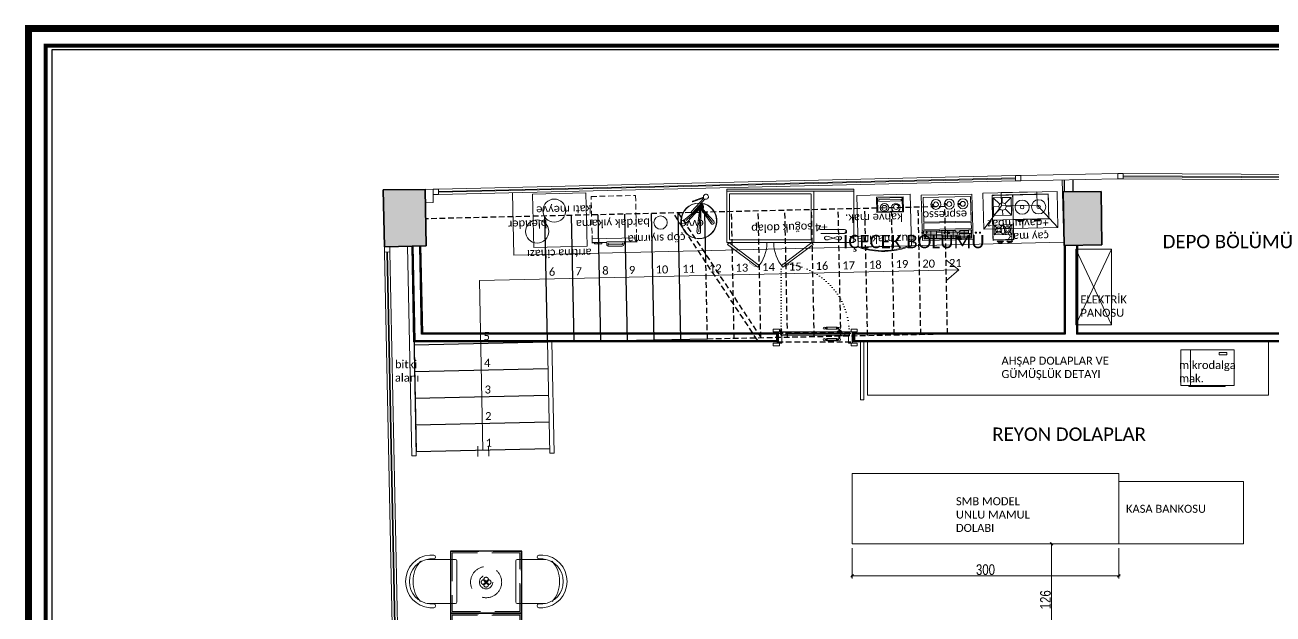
# Model space of a CAD drawing. Header units: millimetres. Extents: x 3 to 1182, y 1 to 836.
# Drawn here: x 3 to 705, y 504 to 836 of the extents above; entities that cross this region are included whole.
import ezdxf

# ---------------------------------------------------------------- set-up
doc = ezdxf.new("R2010")
doc.units = ezdxf.units.MM
for name, pattern in [('ACAD_ISO07W100', [3, 0, -3]), ('DASHED', [0.75, 0.5, -0.25]), ('DOT', [6.35, 0, -6.35]), ('HIDDEN', [9.525, 6.35, -3.175])]:
    doc.linetypes.add(name, pattern=pattern)
for name, color, linetype, lineweight in [('alcıpan', 14, 'Continuous', 25), ('antet', 7, 'Continuous', 20), ('BSM-FİTİL', 1, 'Continuous', 0), ('cam', 146, 'Continuous', 20), ('demir seperatör', 114, 'Continuous', 20), ('duvar', 3, 'Continuous', 30), ('ICOL', 50, 'Continuous', 15), ('ince', 58, 'Continuous', 18), ('kapı', 25, 'Continuous', 20), ('kolon', 5, 'Continuous', 35), ('kompozit', 16, 'Continuous', 20), ('KP', 156, 'Continuous', 20), ('makina', 156, 'Continuous', 20), ('merdiven', 33, 'Continuous', 25), ('t_tarama', 252, 'Continuous', 13), ('t_tefris', 44, 'Continuous', 25), ('tarama', 252, 'Continuous', 18), ('tefriş', 34, 'Continuous', 20)]:
    doc.layers.add(name, color=color, linetype=linetype, lineweight=lineweight)
for name, color, linetype in [('merdiven kesik', 89, 'HIDDEN'), ('tefris ölcü', 251, 'Continuous'), ('yazı', 11, 'Continuous')]:
    doc.layers.add(name, color=color, linetype=linetype)
doc.styles.add('uban', font='CALIBRI.TTF')
doc.styles.add('uban-2', font='GOTHIC.TTF', dxfattribs={"width": 0.8})
doc.linetypes.add('BATTING', pattern='A,0.0001,-0.1,[134,ltypeshp.shx,S=0.1,R=0,X=-0.1,Y=0],-0.2,[134,ltypeshp.shx,S=0.1,R=180,X=0.1,Y=0],-0.1', length=0.4001)
doc.dimstyles.new('1_50 uban', dxfattribs={"dimtxt": 12, "dimasz": 3, "dimexe": 3, "dimexo": 5, "dimgap": 0.5, "dimtad": 1, "dimdec": 0, "dimzin": 9, "dimtxsty": 'uban-2', "dimblk": 'OBLIQUE', "dimcen": 1.5, "dimdle": 1.25, "dimclrd": 251, "dimclre": 251, "dimclrt": 1, "dimazin": 2, "dimtfac": 1.25, "dimtdec": 0, "dimtix": 1, "dimtmove": 0, "dimatfit": 3, "dimldrblk": 'OBLIQUE', "dimfxl": 5, "dimtolj": 1, "dimtzin": 0, "dimarcsym": 0})

# ---------------------------------------------------------------- blocks, each defined once
blk = doc.blocks.new('*E68')
at = {"layer": 'tarama'}
h = blk.add_hatch(dxfattribs=at)
h.set_pattern_fill('JIS_STN_2.5', color=256, scale=5)
h.set_pattern_definition([(45, (-1657.27, -1545.645), (-8.838835, 8.838835), []), (45, (-1648.445, -1545.645), (-8.838835, 8.838835), [6, -2.5])])
h.paths.add_polyline_path([(807.1, -1.7), (764.6, -2.3), (765.5, -62.3), (808, -61.7)])
h.paths.add_polyline_path([(46.9, 0.6), (0, 0), (1.3, -63.8), (48.2, -62.9)])
h.paths.add_polyline_path([(64.6, -590.5), (24.6, -591.3), (25.7, -647.3), (65.7, -646.5)])
h.paths.add_polyline_path([(801.1, -605.3), (758.1, -605.3), (758.1, -665.3), (801.1, -665.3)])
h.paths.add_polyline_path([(794.1, -1178.3), (754.1, -1178.3), (754.1, -1238.3), (794.1, -1238.3)])
h.paths.add_polyline_path([(77.4, -1176.9), (-1.9, -1178.5), (-0.2, -1265.3), (77.4, -1265.3), (77.4, -1235.3)])
h = blk.add_hatch(color=256, dxfattribs=at)
h.dxf.hatch_style = 1
h.paths.add_polyline_path([(1285.1, -1265.3), (1305.1, -1265.3), (1305.1, 0.9), (1285.1, 0.9)])
at = {"layer": 'alcıpan'}
for p, q in [((765.5, 11.2), (765.5, -2.3)), ((775.5, 11.4), (775.5, -2.2)), ((1261.5, 11.2), (1286.3, 11.2)), ((1261.5, 10), (1285.1, 10)), ((1285.1, 0.9), (1285.1, 10)), ((1286.3, 0.9), (1286.3, 11.2)), ((1115.1, -50.9), (1115.1, -160.9)), ((1115.1, -50.9), (1285.1, -50.9)), ((1116.3, -52.1), (1116.3, -162.1)), ((1116.3, -52.1), (1285.1, -52.1)), ((34.5, -170.9), (32.3, -63.2)), ((35.7, -169.7), (33.5, -63.2)), ((43.1, -162.1), (41.1, -63)), ((44.3, -160.9), (42.3, -63)), ((765.5, -62.3), (765.5, -160.9)), ((766.7, -62.3), (766.7, -162.1)), ((779.3, -62.2), (779.3, -162.1)), ((780.5, -62.2), (780.5, -160.9)), ((1123.9, -64.7), (1123.9, -169.7)), ((1123.9, -64.7), (1285.1, -64.7)), ((1125.1, -65.9), (1125.1, -170.9)), ((1125.1, -65.9), (1285.1, -65.9)), ((442, -162.1), (43.1, -162.1)), ((443.2, -160.9), (44.3, -160.9)), ((442, -160.9), (442, -170.9)), ((443.2, -160.9), (443.2, -170.9)), ((765.5, -160.9), (528.5, -160.9)), ((528.5, -160.9), (528.5, -170.9)), ((529.7, -160.9), (529.7, -170.9)), ((766.7, -162.1), (529.7, -162.1)), ((1010.1, -162.1), (779.3, -162.1)), ((1010.1, -160.9), (780.5, -160.9)), ((1010.1, -160.9), (1010.1, -170.9)), ((1115.1, -160.9), (1095.1, -160.9)), ((1095.1, -160.9), (1095.1, -170.9)), ((1116.3, -162.1), (1095.1, -162.1)), ((443.2, -170.9), (34.5, -170.9)), ((442, -169.7), (35.7, -169.7)), ((1010.1, -170.9), (528.5, -170.9)), ((1010.1, -169.7), (529.7, -169.7)), ((1123.9, -169.7), (1095.1, -169.7)), ((1125.1, -170.9), (1095.1, -170.9)), ((69.4, -574), (17.7, -575)), ((68.3, -575.2), (17.8, -576.2)), ((68.3, -575.2), (70.1, -667.2)), ((69.4, -574), (71.4, -668.3)), ((70.1, -667.2), (19.6, -668.2)), ((71.4, -668.3), (19.7, -669.4)), ((723.6, -1229.3), (754.1, -1229.3)), ((723.6, -1230.5), (754.1, -1230.5)), ((818.1, -1229.3), (794.1, -1229.3)), ((818.1, -1230.5), (794.1, -1230.5))]:
    blk.add_line(p, q, dxfattribs=at)
at = {"layer": 'alcıpan', "color": 253, "linetype": 'HIDDEN'}
for p, q in [((443.2, -160.9), (528.5, -160.9)), ((1010.1, -160.9), (1095.1, -160.9)), ((443.2, -170.9), (528.5, -170.9)), ((1010.1, -170.9), (1095.1, -170.9))]:
    blk.add_line(p, q, dxfattribs=at)
at = {"layer": 'cam'}
for p, q in [((710.9, 16.1), (61.9, 0.9)), ((710.9, 16.1), (716.9, 16.3)), ((711, 10.1), (710.9, 16.1)), ((716.9, 16.3), (717, 10.3)), ((826, 12.4), (826, 18.4)), ((826, 18.4), (832, 18.4)), ((1255.5, 16), (832, 18.4)), ((832, 18.4), (832, 12.4)), ((1255.5, 13.5), (832, 15.9)), ((1255.5, 12.5), (832, 14.9)), ((1255.5, 10), (1255.5, 16)), ((1255.5, 16), (1261.5, 16)), ((1261.5, 16), (1261.5, 10)), ((55.9, 0.7), (61.9, 0.9)), ((56, -5.3), (55.9, 0.7)), ((710.9, 13.6), (61.9, -1.6)), ((711, 12.6), (61.9, -2.6)), ((61.9, 0.9), (62, -5.1)), ((711, 10.1), (62, -5.1)), ((717, 10.3), (711, 10.1)), ((832, 12.4), (826, 12.4)), ((1255.5, 10), (832, 12.4)), ((1261.5, 10), (1255.5, 10)), ((62, -5.1), (56, -5.3)), ((1.3, -63.8), (7.3, -63.7)), ((1.4, -69.8), (1.3, -63.8)), ((7.4, -69.7), (1.4, -69.8)), ((11.6, -569), (1.4, -69.8)), ((14.1, -569), (3.9, -69.8)), ((15.1, -569), (4.9, -69.8)), ((7.3, -63.7), (7.4, -69.7)), ((7.4, -69.7), (17.6, -568.9)), ((11.6, -569), (17.6, -568.9)), ((11.7, -575), (11.6, -569)), ((17.7, -574.9), (11.7, -575)), ((17.6, -568.9), (17.7, -574.9)), ((13.7, -669.5), (19.7, -669.4)), ((13.8, -675.5), (13.7, -669.5)), ((19.7, -669.4), (19.8, -675.4)), ((19.8, -675.4), (13.8, -675.5)), ((13.8, -675.5), (27.9, -1171.9)), ((16.3, -675.5), (30.4, -1171.9)), ((17.3, -675.4), (31.4, -1171.8)), ((33.9, -1171.8), (19.8, -675.4)), ((27.9, -1171.9), (33.9, -1171.8)), ((28.1, -1177.9), (27.9, -1171.9)), ((34.1, -1177.8), (28.1, -1177.9)), ((33.9, -1171.8), (34.1, -1177.8)), ((77.4, -1235.3), (77.4, -1229.3)), ((77.4, -1229.3), (83.4, -1229.3)), ((717.6, -1229.3), (83.4, -1229.3)), ((83.4, -1229.3), (83.4, -1235.3)), ((717.6, -1231.8), (83.4, -1231.8)), ((717.6, -1232.8), (83.4, -1232.8)), ((717.6, -1235.3), (717.6, -1229.3)), ((717.6, -1229.3), (723.6, -1229.3)), ((723.6, -1229.3), (723.6, -1235.3)), ((818.1, -1235.3), (818.1, -1229.3)), ((818.1, -1229.3), (824.1, -1229.3)), ((1242.9, -1229.3), (824.1, -1229.3)), ((824.1, -1229.3), (824.1, -1235.3)), ((922.1, -1231.8), (824.1, -1231.8)), ((922.1, -1232.8), (824.1, -1232.8)), ((922.1, -1235.3), (922.1, -1229.3)), ((922.1, -1229.3), (928.1, -1229.3)), ((928.1, -1229.3), (928.1, -1235.3)), ((1242.9, -1231.8), (928.1, -1231.8)), ((1242.9, -1232.8), (928.1, -1232.8)), ((1242.9, -1235.3), (1242.9, -1229.3)), ((1242.9, -1229.3), (1248.9, -1229.3)), ((1248.9, -1229.3), (1248.9, -1235.3)), ((83.4, -1235.3), (77.4, -1235.3)), ((717.6, -1235.3), (83.4, -1235.3)), ((723.6, -1235.3), (717.6, -1235.3)), ((824.1, -1235.3), (818.1, -1235.3)), ((1242.9, -1235.3), (824.1, -1235.3)), ((928.1, -1235.3), (922.1, -1235.3)), ((1248.9, -1235.3), (1242.9, -1235.3))]:
    blk.add_line(p, q, dxfattribs=at)
at = {"layer": 'demir seperatör', "ltscale": 0.3}
for p, q in [((27.3, -63.3), (32.1, -299.1)), ((32.3, -63.2), (37.1, -299)), ((184.5, -170.9), (187.1, -295.9)), ((189.5, -170.8), (192.1, -295.8)), ((37.1, -299), (32.1, -299.1)), ((187.1, -295.9), (192.1, -295.8))]:
    blk.add_line(p, q, dxfattribs=at)
at = {"layer": 'duvar'}
for p, q in [((1261.5, 16), (1305.1, 16)), ((1305.1, 0.9), (1305.1, 16)), ((1285.1, -1265.3), (1285.1, 0.9)), ((1305.1, 0.9), (1285.1, 0.9)), ((1305.1, -1265.3), (1305.1, 0.9))]:
    blk.add_line(p, q, dxfattribs=at)
at = {"layer": 'ince'}
for p, q in [((647.1, -89.9), (632.7, -78.6)), ((647.1, -89.9), (108.1, -101.8)), ((647.1, -89.9), (633.2, -101.8)), ((112, -292.4), (108.1, -101.8)), ((106.1, -288), (106.2, -299.8)), ((118.2, -287.8), (118.5, -299.5))]:
    blk.add_line(p, q, dxfattribs=at)
at = {"layer": 'kolon'}
for p, q in [((46.9, 0.6), (0, 0)), ((1.3, -63.8), (0, 0)), ((48.2, -62.9), (46.9, 0.6)), ((764.6, -2.3), (807.1, -1.7)), ((764.6, -2.3), (765.5, -62.3)), ((808, -61.7), (807.1, -1.7)), ((1.3, -63.8), (48.2, -62.9)), ((765.5, -62.3), (808, -61.7)), ((64.6, -590.5), (24.6, -591.3)), ((25.7, -647.3), (24.6, -591.3)), ((65.7, -646.5), (64.6, -590.5)), ((758.1, -665.3), (758.1, -605.3)), ((801.1, -605.3), (758.1, -605.3)), ((801.1, -665.3), (801.1, -605.3)), ((25.7, -647.3), (65.7, -646.5)), ((801.1, -665.3), (758.1, -665.3)), ((77.4, -1176.9), (-1.9, -1178.5)), ((-1.9, -1178.5), (-0.2, -1265.3)), ((77.4, -1265.3), (77.4, -1176.9)), ((754.1, -1238.3), (754.1, -1178.3)), ((794.1, -1178.3), (754.1, -1178.3)), ((794.1, -1238.3), (794.1, -1178.3)), ((77.4, -1235.3), (77.4, -1265.3)), ((754.1, -1238.3), (794.1, -1238.3)), ((77.4, -1265.3), (-0.2, -1265.3))]:
    blk.add_line(p, q, dxfattribs=at)
at = {"layer": 'kompozit'}
for p, q in [((716.9, 16.3), (826, 18.4)), ((55.9, 0.7), (46.9, 0.6)), ((56.2, -14.3), (55.9, 0.7)), ((717, 10.3), (826, 12.4)), ((47.1, -14.4), (56.2, -14.3)), ((13.7, -669.5), (11.7, -575)), ((19.7, -669.4), (17.7, -574.9)), ((723.6, -1235.3), (723.6, -1265.3)), ((754.1, -1235.3), (723.6, -1235.3)), ((724.1, -1235.3), (724.1, -1264.8)), ((818.1, -1235.3), (794.1, -1235.3)), ((817.6, -1235.3), (817.6, -1264.8)), ((818.1, -1235.3), (818.1, -1265.3)), ((1248.9, -1235.3), (1248.9, -1265.3)), ((1248.9, -1235.3), (1285.1, -1235.3)), ((1249.4, -1235.3), (1249.4, -1264.8)), ((818.1, -1265.3), (723.6, -1265.3)), ((817.6, -1264.8), (724.1, -1264.8)), ((1248.9, -1265.3), (1305.1, -1265.3)), ((1249.4, -1264.8), (1285.1, -1264.8))]:
    blk.add_line(p, q, dxfattribs=at)
at = {"layer": 'KP'}
for p, q in [((728.1, -1239.3), (813.6, -1239.3)), ((728.1, -1260.8), (728.1, -1239.3)), ((784.1, -1260.8), (784.1, -1238.3)), ((788.1, -1260.8), (788.1, -1238.3)), ((813.6, -1239.3), (813.6, -1260.8)), ((813.6, -1260.8), (728.1, -1260.8))]:
    blk.add_line(p, q, dxfattribs=at)
for points in [[(724.1, -1235.3), (728.1, -1235.3), (728.1, -1239.3), (724.1, -1239.3)], [(724.3, -1235.4), (728, -1235.4), (728, -1239.2), (724.3, -1239.2)], [(813.6, -1235.3), (817.6, -1235.3), (817.6, -1239.3), (813.6, -1239.3)], [(813.8, -1235.4), (817.5, -1235.4), (817.5, -1239.2), (813.8, -1239.2)], [(1249.4, -1235.3), (1253.4, -1235.3), (1253.4, -1239.3), (1249.4, -1239.3)], [(1249.6, -1235.4), (1253.3, -1235.4), (1253.3, -1239.2), (1249.6, -1239.2)], [(1281.1, -1260.8), (1253.4, -1260.8), (1253.4, -1239.3), (1281.1, -1239.3)], [(1281.1, -1235.3), (1285.1, -1235.3), (1285.1, -1239.3), (1281.1, -1239.3)], [(1281.3, -1235.4), (1285, -1235.4), (1285, -1239.2), (1281.3, -1239.2)], [(724.1, -1260.8), (728.1, -1260.8), (728.1, -1264.8), (724.1, -1264.8)], [(724.3, -1260.9), (728, -1260.9), (728, -1264.7), (724.3, -1264.7)], [(784.1, -1260.8), (788.1, -1260.8), (788.1, -1264.8), (784.1, -1264.8)], [(784.3, -1260.9), (788, -1260.9), (788, -1264.7), (784.3, -1264.7)], [(813.6, -1260.8), (817.6, -1260.8), (817.6, -1264.8), (813.6, -1264.8)], [(813.8, -1260.9), (817.5, -1260.9), (817.5, -1264.7), (813.8, -1264.7)], [(1249.4, -1260.8), (1253.4, -1260.8), (1253.4, -1264.8), (1249.4, -1264.8)], [(1249.6, -1260.9), (1253.3, -1260.9), (1253.3, -1264.7), (1249.6, -1264.7)], [(1281.1, -1260.8), (1285.1, -1260.8), (1285.1, -1264.8), (1281.1, -1264.8)], [(1281.3, -1260.9), (1285, -1260.9), (1285, -1264.7), (1281.3, -1264.7)]]:
    blk.add_lwpolyline(points, close=True, dxfattribs=at)
at = {"layer": 'merdiven'}
for p, q in [((244.5, -169.7), (241.6, -27.9)), ((274.5, -169.1), (271.6, -27.3)), ((304.5, -168.5), (301.6, -26.5)), ((334.5, -167.9), (331.6, -25.8)), ((362.7, -81.9), (361.6, -25.1)), ((184.5, -170.9), (181.6, -29.3)), ((214.5, -170.3), (211.6, -28.6)), ((32.3, -63.2), (37, -294)), ((184.5, -170.9), (364.5, -167.3)), ((34.6, -174), (184.5, -170.9)), ((35.2, -204), (185.1, -200.9)), ((35.8, -234), (185.8, -230.9)), ((36.4, -264), (186.4, -260.9)), ((37, -294), (187, -290.9))]:
    blk.add_line(p, q, dxfattribs=at)
at = {"layer": 'merdiven kesik', "linetype": 'HIDDEN'}
for p, q in [((631.5, -18.7), (47.6, -32.5)), ((331.6, -25.8), (424.5, -166)), ((394.5, -166.6), (391.6, -24.3)), ((424.5, -166), (421.6, -23.6)), ((454.5, -165.4), (451.6, -22.9)), ((484.5, -164.8), (481.6, -22.2)), ((514.5, -164.2), (511.5, -21.5)), ((544.5, -163.6), (541.5, -20.8)), ((574.4, -163), (571.5, -20.1)), ((604.4, -162.4), (601.5, -19.4)), ((634.4, -161.7), (631.5, -18.7)), ((327.4, -28.5), (420.3, -168.8)), ((364.5, -167.3), (362.7, -81.9)), ((364.5, -167.3), (634.4, -161.7))]:
    blk.add_line(p, q, dxfattribs=at)
at = {"layer": 'tarama', "linetype": 'DOT', "ltscale": 0.5}
blk.add_line((818.1, -1229.3), (818.1, -1119.3), dxfattribs=at)
blk.add_arc((818.1, -1229.3), 110, 0, 90, dxfattribs=at)
at = {"layer": 'merdiven', "char_height": 9, "width": 131.588, "attachment_point": 1, "style": 'uban'}
for s, insert in [('11', (336.2, -84.2)), ('12', (366.2, -83.6)), ('13', (396.1, -82.9)), ('14', (426.1, -82.2)), ('15', (456.1, -81.6)), ('16', (486.1, -80.9)), ('17', (516.1, -80.3)), ('18', (546.1, -79.6)), ('19', (576.1, -78.9)), ('20', (606.1, -78.3)), ('21', (636.1, -77.6)), ('6', (186.2, -87.5)), ('7', (216.2, -86.9)), ('8', (246.2, -86.2)), ('9', (276.2, -85.5)), ('10', (306.2, -84.9)), ('5', (112.7, -159.9)), ('4', (113.3, -189.9)), ('3', (113.9, -219.9)), ('2', (114.5, -249.8)), ('1', (115.1, -279.8))]:
    blk.add_mtext(s, dxfattribs=dict(at, insert=insert))
at = {"layer": 'yazı', "insert": (13.1, -191.5), "char_height": 9, "width": 83.668, "attachment_point": 1, "style": 'uban'}
blk.add_mtext('bitki \\Palanı', dxfattribs=at)
blk = doc.blocks.new('143-60')
for p, q in [((19.6, -102.3), (19.6, 40.7)), ((-34.7, -69.9), (-35.2, -70.7)), ((-34.1, -69.4), (-34.7, -69.9)), ((-33.3, -69.3), (-34.1, -69.4)), ((-32.6, -69.4), (-33.3, -69.3)), ((-32, -69.9), (-32.6, -69.4)), ((-31.5, -70.7), (-32, -69.9)), ((-28, -65.3), (-28, -91.9)), ((-23.7, -91.9), (-23.7, -65.3)), ((-35.2, -70.7), (-35.3, -71.9)), ((-35.3, -71.9), (-35.2, -73.3)), ((-35.2, -73.3), (-34.7, -75.1)), ((-35.2, -84.4), (-34.7, -82.7)), ((-34.7, -75.1), (-34.1, -76.9)), ((-34.7, -82.7), (-34.1, -80.8)), ((-34.1, -76.9), (-33.3, -78.9)), ((-34.1, -80.8), (-33.3, -78.9)), ((-33.3, -78.9), (-32.6, -76.9)), ((-33.3, -78.9), (-32.6, -80.8)), ((-32.6, -76.9), (-32, -75.1)), ((-32.6, -80.8), (-32, -82.7)), ((-32, -75.1), (-31.5, -73.3)), ((-32, -82.7), (-31.5, -84.4)), ((-31.3, -71.9), (-31.5, -70.7)), ((-31.5, -73.3), (-31.3, -71.9)), ((-35.3, -85.8), (-35.2, -84.4)), ((-35.2, -87), (-35.3, -85.8)), ((-34.7, -87.8), (-35.2, -87)), ((-34.1, -88.3), (-34.7, -87.8)), ((-33.3, -88.4), (-34.1, -88.3)), ((-32.6, -88.3), (-33.3, -88.4)), ((-32, -87.8), (-32.6, -88.3)), ((-31.5, -87), (-32, -87.8)), ((-31.5, -84.4), (-31.3, -85.8)), ((-31.3, -85.8), (-31.5, -87))]:
    blk.add_line(p, q)
for points in [[(-66.2, 5.5), (-40.4, 39.6), (-38.4, 38.1), (-64.1, 4)], [(-38.4, -102.3), (21.6, -102.3), (21.6, 40.7), (-38.4, 40.7)], [(-66.2, -22.3), (-40.4, -56.4), (-38.4, -54.9), (-64.1, -20.8)]]:
    blk.add_lwpolyline(points, close=True)
at = {"linetype": 'DASHED'}
blk.add_lwpolyline([(16.6, -54.3), (16.6, 37.7), (-35.4, 37.7), (-35.4, -54.3)], close=True, dxfattribs=at)
at = {"const_width": 0.428}
for points in [[(-64.5, 7.8), (-65.8, 8.8), (-61.5, 14.4), (-60.5, 15.8)], [(-64.5, -24.6), (-65.8, -25.6), (-61.5, -31.2), (-60.5, -32.6)]]:
    blk.add_lwpolyline(points, dxfattribs=at)
blk.add_lwpolyline([(19.6, -57.3), (-38.4, -57.3)])
for centre, radius, start, end in [((-38.4, 38.1), 42.7, 229.4908, 270), ((-38.4, -54.9), 42.7, 90, 130.5092), ((-21.5, -65.3), 2.17, 0, 180), ((-25.9, -91.9), 2.17, 180, 0)]:
    blk.add_arc(centre, radius, start, end)
blk = doc.blocks.new('cay makinası')
for p, q in [((14.7, -12.7), (21.7, -5.6)), ((10.9, -15), (-9.7, -40.6)), ((11.9, -19.6), (11.9, -25.6)), ((21.7, -25.6), (14.7, -18.4)), ((50.9, -15), (73.6, -40.6))]:
    blk.add_line(p, q)
for points in [[(-9.7, -40.6), (73.6, -40.6), (73.6, 0), (-9.7, 0)], [(50.9, 0), (50.9, -15), (10.9, -15), (10.9, 0)], [(34.6, -31.7), (28.8, -31.7), (29.3, -32.2), (34.5, -32.2), (35.3, -32.2), (35.8, -31.7)], [(33.8, -32.4), (29.6, -32.4), (30, -32.8), (31.8, -32.8), (34.5, -32.8), (34.9, -32.4)], [(53.1, -31.7), (47.2, -31.7), (47.8, -32.2), (53, -32.2), (53.8, -32.2), (54.2, -31.7)], [(52.3, -32.4), (48.1, -32.4), (48.5, -32.8), (50.2, -32.8), (53, -32.8), (53.4, -32.4)], [(10.9, -54.6), (5.1, -54.6), (5.6, -55.1), (10.8, -55.1), (11.6, -55.1), (12.1, -54.5)], [(10.1, -55.2), (5.9, -55.3), (6.3, -55.7), (8.1, -55.7), (10.8, -55.7), (11.2, -55.2)], [(21.5, -54.6), (15.7, -54.6), (16.3, -55.1), (21.5, -55.1), (22.3, -55.1), (22.7, -54.5)], [(20.7, -55.2), (16.5, -55.3), (17, -55.7), (18.7, -55.7), (21.5, -55.7), (21.9, -55.2)]]:
    blk.add_lwpolyline(points, close=True)
at = {"const_width": 1.2}
for points in [[(0.4, -2.8), (63.6, -2.8), (63.6, -30.6), (23.6, -30.6), (23.6, -25.8)], [(0.4, -2.8), (0.4, -53), (23.6, -53), (23.6, -30.6)], [(23.6, -25.8), (23.6, -2.8)]]:
    blk.add_lwpolyline(points, dxfattribs=at)
for points in [[(1.7, -5.6), (1.7, -25.6), (21.7, -25.6), (21.7, -5.6), (1.7, -5.6), (8.9, -12.8)], [(15.7, -15.6), (21.7, -15.6), (21.7, -5.6), (11.7, -5.6), (11.7, -11.6)], [(8.9, -18.4), (1.7, -25.6), (1.7, -15.6), (7.7, -15.6)], [(8.9, -18.4), (1.7, -25.6), (1.7, -15.6), (7.7, -15.6)], [(0.4, -30.6), (23.6, -30.6)], [(1.9, -47.2), (21.9, -47.2), (21.9, -36.2), (1.9, -36.2), (1.9, -47.2), (11.9, -47.2), (11.9, -47.2)], [(1.9, -36.2), (5.6, -40.3)], [(11.9, -36.2), (8.2, -40.2)], [(18.2, -40.2), (21.9, -36.2), (11.9, -36.2), (15.6, -40.3)], [(18.2, -40.2), (21.9, -36.2), (11.9, -36.2), (15.6, -40.3)], [(13.8, -36.7), (13.8, -36.7)], [(5.5, -43.2), (1.9, -47.2)], [(6.6, -55.7), (6.9, -57.2), (8.7, -57.2)], [(7.3, -57), (7.1, -55.7)], [(8.3, -43.3), (11.9, -47.2), (15.5, -43.2)], [(8.5, -57), (8.5, -55.7)], [(10.5, -55.7), (10.1, -57.2), (8.7, -57.2)], [(9.7, -57), (9.9, -55.7)], [(17.2, -55.7), (17.6, -57.2), (19.4, -57.2)], [(18, -57), (17.7, -55.7)], [(18.3, -43.3), (21.9, -47.2)], [(19.2, -57), (19.2, -55.7)], [(21.1, -55.7), (20.8, -57.2), (19.4, -57.2)], [(20.4, -57), (20.6, -55.7)], [(8.5, -57.2), (8.5, -57.2)], [(9.7, -57.2), (9.7, -57.2)]]:
    blk.add_lwpolyline(points)
for centre, radius in [((11.9, -15.6), 4), ((34, -16.9), 8), ((52.5, -16.9), 8), ((34, -16.9), 2), ((52.5, -16.9), 2), ((6.9, -41.8), 3.5), ((6.9, -41.8), 2), ((16.9, -41.8), 3.5), ((16.9, -41.8), 2)]:
    blk.add_circle(centre, radius)
for centre, radius, start, end in [((7.9, -55.8), 1.33, 243.2211, 296.4923), ((9.1, -55.8), 1.33, 243.5922, 296.8635), ((10.3, -56.2), 1.02, 237.5003, 263.0191)]:
    blk.add_arc(centre, radius, start, end)
blk = doc.blocks.new('A$C5E214D1F')
h = blk.add_hatch()
h.set_pattern_fill('GRATE', color=256, scale=50, style=0)
h.set_pattern_definition([(0, (-3176.4429, -1714.8878), (0, 1.5625), []), (90, (-3176.443, -1714.888), (-6.25, 4e-16), [])])
h.paths.add_polyline_path([(55, 1.6), (55, 6.8), (52.4, 6.8), (52.4, 10.9), (51.8, 10.9), (51.8, 10.4), (49.6, 10.4), (49.6, 10.9), (20.5, 10.9, -0.25573), (17.9, 8.7), (15.2, 1.6)])
h.paths.add_polyline_path([(16.2, 8.8, -0.237379), (13.8, 10.9), (4.8, 10.9), (4.8, 6.8), (1.9, 6.8), (1.9, 10.9), (1.5, 10.9), (1.5, 1.6), (13.5, 1.6)])
for p, q in [((0, 0), (0, 51)), ((0, 51), (57, 51)), ((1.6, 48.4), (54.9, 48.4)), ((1.6, 20.8), (1.6, 48.4)), ((1.6, 24.6), (1.6, 48.4)), ((1.6, 24.6), (1.6, 48.4)), ((54.9, 48.4), (54.9, 20.8)), ((57, 51), (57, 0)), ((1.6, 20.8), (54.9, 20.8)), ((1.6, 19.6), (54.9, 19.6)), ((1.6, 12.5), (1.6, 19.6)), ((54.9, 19.6), (54.9, 12.5)), ((57, 10.9), (0, 10.9)), ((57, 0), (0, 0)), ((1.6, 12.5), (54.9, 12.5)), ((16.2, 8.8), (13.4, 1.5)), ((13.8, 1.7), (14.5, 3.4)), ((14.3, 1.7), (14.9, 3.5)), ((14.8, 1.6), (15.4, 3.3)), ((17.9, 8.7), (15, 1))]:
    blk.add_line(p, q)
blk.add_lwpolyline([(15.2, 1.6), (55, 1.6), (55, 10.9), (1.5, 10.9), (1.5, 1.6), (13.5, 1.6)])
for points in [[(1.9, 10.9), (4.8, 10.9), (4.8, 6.8), (1.9, 6.8)], [(51.8, 10.9), (49.6, 10.9), (49.6, 10.4), (51.8, 10.4)], [(52.4, 10.9), (55.3, 10.9), (55.3, 6.8), (52.4, 6.8)]]:
    blk.add_lwpolyline(points, close=True)
for centre, radius in [((10.5, 40.4), 5.59), ((10.5, 40.4), 2.73), ((25.8, 40.4), 5.59), ((25.8, 40.4), 2.73), ((40.8, 40.4), 5.59), ((40.8, 40.4), 2.73)]:
    blk.add_circle(centre, radius)
for centre, radius, start, end in [((15.6, 39.7), 1.82, 160.6634, 199.3366), ((15.2, 39.5), 1.53, 57.0215, 150.5996), ((15.2, 38.3), 1.53, 58.6494, 150.5996), ((30.9, 39.7), 1.82, 160.6634, 199.3366), ((30.5, 39.5), 1.53, 57.0215, 150.5996), ((30.5, 38.3), 1.53, 58.6494, 150.5996), ((46, 39.7), 1.82, 160.6634, 199.3366), ((45.6, 39.5), 1.53, 57.0215, 150.5996), ((45.6, 38.3), 1.53, 58.6494, 150.5996), ((13.8, -0.1), 1.64, 42.5331, 101.7697), ((14.2, 1.2), 0.811, 158.2898, 346.0129), ((17.1, 12.2), 3.59, 200.8374, 339.1626), ((14.9, 3.2), 0.853, 356.4933, 139.2609)]:
    blk.add_arc(centre, radius, start, end)
blk = doc.blocks.new('Lavello420')
for p, q in [((340, 610), (294, 479)), ((346, 608), (300, 477)), ((347, 605), (380, 394)), ((366, 608), (400, 397)), ((396, 510), (383, 510)), ((396, 505), (383, 505)), ((399, 515), (392, 526)), ((399, 499), (392, 489)), ((403, 517), (397, 528)), ((403, 497), (397, 486)), ((401, 467), (405, 278)), ((409, 517), (415, 528)), ((409, 497), (415, 486)), ((410, 467), (426, 278)), ((413, 515), (420, 526)), ((413, 499), (420, 489)), ((416, 510), (429, 510)), ((416, 505), (429, 505)), ((417, 469), (447, 281)), ((430, 475), (606, 295)), ((436, 480), (622, 310)), ((440, 486), (635, 326)), ((445, 515), (635, 529)), ((445, 499), (635, 486)), ((446, 507), (636, 507))]:
    blk.add_line(p, q)
blk.add_circle((406, 507), 5)
for centre, radius, start, end in [((524, 395), 210, 141.6229, 134.5921), ((352, 635), 30, 299.8415, 244.9919), ((339, 610), 1, 340.731, 62.5178), ((352, 635), 30, 256.4702, 258.2744), ((347, 607), 1, 78.9442, 160.731), ((346, 604), 1, 9.058, 78.2744), ((367, 608), 1, 119.8415, 189.058), ((297, 478), 3, 160.731, 340.731), ((406, 507), 40, 119.302, 134.5164), ((406, 507), 38, 119.1541, 136.6941), ((406, 507), 29, 127.1152, 152.2028), ((406, 507), 24, 128.7529, 171.2471), ((383, 511), 1, 171.2471, 270), ((383, 504), 1, 90, 110.8765), ((406, 507), 24, 203.8512, 231.2471), ((406, 507), 40, 243.5995, 119.302), ((406, 507), 29, 225.9131, 127.1152), ((406, 507), 38, 241.4218, 119.1541), ((392, 525), 1, 30, 128.7529), ((392, 489), 1, 231.2471, 330), ((396, 511), 1, 270, 341.447), ((396, 504), 1, 18.553, 90), ((406, 507), 24, 68.7529, 111.2471), ((398, 529), 1, 111.2471, 210), ((406, 507), 10, 138.553, 161.447), ((406, 507), 10, 198.553, 221.447), ((398, 486), 1, 150, 248.7529), ((406, 507), 24, 248.7529, 291.2471), ((398, 514), 1, 318.553, 30), ((398, 500), 1, 330, 41.447), ((404, 518), 1, 210, 281.447), ((404, 496), 1, 78.553, 150), ((406, 507), 10, 78.553, 101.447), ((406, 507), 10, 258.553, 281.447), ((408, 518), 1, 258.553, 330), ((408, 496), 1, 30, 101.447), ((414, 514), 1, 150, 221.447), ((414, 500), 1, 138.553, 210), ((406, 507), 10, 18.553, 41.447), ((406, 507), 10, 318.553, 341.447), ((414, 529), 1, 330, 68.7529), ((414, 486), 1, 291.2471, 30), ((416, 511), 1, 198.553, 270), ((416, 504), 1, 90, 161.447), ((420, 525), 1, 51.2471, 150), ((420, 489), 1, 210, 308.7529), ((406, 507), 24, 8.7529, 51.2471), ((406, 507), 24, 308.7529, 351.2471), ((429, 511), 1, 270, 8.7529), ((429, 504), 1, 351.2471, 90), ((636, 507), 21.5, 265.9368, 94.0632), ((390, 395), 10, 189.058, 9.058), ((623, 310), 21.5, 223.4368, 51.5632), ((426, 278), 21.5, 180.9368, 9.0632)]:
    blk.add_arc(centre, radius, start, end)
blk = doc.blocks.new('LVC-21')
at = {"linetype": 'HIDDEN'}
for p, q in [((-48.5, 2), (-48.5, 43.6)), ((-48.5, 43.6), (1.5, 43.6)), ((1.5, 43.6), (1.5, 2))]:
    blk.add_line(p, q, dxfattribs=at)
at = {"linetype": 'Continuous'}
blk.add_line((-48.5, -4.2), (1.5, -4.2), dxfattribs=at)
at = {"ltscale": 0.05, "const_width": 1.2}
for points in [[(-32.2, -8.4), (-48.5, -8.4), (-48.5, 0)], [(1.5, 0), (1.5, -8.4), (-12.7, -8.4)]]:
    blk.add_lwpolyline(points, dxfattribs=at)
at = {"linetype": 'Continuous'}
for points in [[(-45.8, -8.4), (-42.4, -8.4), (-42.4, -9.9), (-45.8, -9.9)], [(-41.1, -8.4), (-37.6, -8.4), (-37.6, -9.9), (-41.1, -9.9)]]:
    blk.add_lwpolyline(points, close=True, dxfattribs=at)
for points in [[(-32.2, -7.7), (-12.7, -7.7), (-12.7, -10.5, -0.414214), (-15.1, -12.9), (-29.8, -12.9, -0.414214), (-32.2, -10.5)], [(-30.6, -9.3), (-14.3, -9.3), (-14.3, -10.5, -0.414214), (-15.1, -11.3), (-29.8, -11.3, -0.414214), (-30.6, -10.5)]]:
    blk.add_lwpolyline(points, format="xyb", close=True, dxfattribs=at)
blk = doc.blocks.new('sedirönümasa')
at = {"layer": 't_tarama', "linetype": 'HIDDEN', "ltscale": 5}
for points in [[(39.5, -34.5), (39.5, 34.5), (-39.5, 34.5), (-39.5, -34.5)], [(38, -33), (38, 33), (-38, 33), (-38, -33)]]:
    blk.add_lwpolyline(points, close=True, dxfattribs=at)
for centre, radius in [((0, 0), 17.5), ((0, 0), 7.5), ((-2.9, 0), 2.62), ((0, 2.9), 2.62), ((2.9, 0), 2.62), ((0, -2.9), 2.62)]:
    blk.add_circle(centre, radius, dxfattribs=at)
at = {"layer": 't_tefris'}
blk.add_lwpolyline([(40, -35), (40, 35), (-40, 35), (-40, -35)], close=True, dxfattribs=at)
blk = doc.blocks.new('KOL25')
at = {"linetype": 'Continuous'}
for p, q in [((-0.312, -0.66), (-0.312, -0.293)), ((0.258, -0.66), (0.258, -0.293)), ((-0.367, -0.38), (-0.367, -0.33)), ((-0.317, -0.38), (-0.317, -0.33)), ((0.263, -0.38), (0.263, -0.33)), ((0.313, -0.38), (0.313, -0.33)), ((0.238, -0.68), (-0.292, -0.68))]:
    blk.add_line(p, q, dxfattribs=at)
for centre, radius, start, end in [((-0.032, -0.352), 0.336, 89.1258, 176.2198), ((-0.032, -0.352), 0.286, 89.0272, 175.5276), ((-0.034, -0.495), 0.383, 88.9912, 131.3521), ((-0.022, -0.352), 0.336, 3.7802, 90.8742), ((-0.022, -0.352), 0.286, 4.4724, 90.9728), ((-0.02, -0.495), 0.383, 48.6479, 91.0088), ((-0.342, -0.377), 0.0252, 187.9443, 352.0557), ((0.288, -0.377), 0.0252, 187.9443, 352.0557), ((-0.292, -0.66), 0.02, 180, 270), ((0.238, -0.66), 0.02, 270, 0)]:
    blk.add_arc(centre, radius, start, end, dxfattribs=at)
blk = doc.blocks.new('MIKRODALGA')
for p, q in [((60, 0), (0, 0)), ((0, -40), (0, 0)), ((60, 0), (60, -40)), ((8.2, -5.7), (8.2, -2.8)), ((8.2, -2.8), (16.8, -2.8)), ((16.8, -5.7), (8.2, -5.7)), ((16.8, -2.8), (16.8, -5.7)), ((49, -40.1), (49, -0.1)), ((60, -40), (0, -40)), ((51, -40.1), (10, -40.1)), ((10, -41.1), (10, -40.1)), ((10, -41.1), (51, -41.1)), ((51, -41.1), (51, -40.1))]:
    blk.add_line(p, q)
blk = doc.blocks.new('_Oblique')
at = {"layer": 'ICOL', "color": 0, "lineweight": -2}
blk.add_line((-0.5, -0.5), (0.5, 0.5), dxfattribs=at)
blk = doc.blocks.new('*D56')
at = {"layer": 'Defpoints', "color": 0, "transparency": 16777216}
for p in [(527.1, -397.9), (827.1, -397.9), (827.1, -433.8)]:
    blk.add_point(p, dxfattribs=at)
at = {"layer": 'tefris ölcü', "color": 251, "lineweight": -2, "transparency": 16777216}
for p, q in [((527.1, -402.9), (527.1, -436.8)), ((827.1, -402.9), (827.1, -436.8)), ((525.9, -433.8), (828.4, -433.8))]:
    blk.add_line(p, q, dxfattribs=at)
at = {"layer": 'tefris ölcü', "color": 251, "lineweight": -2, "transparency": 16777216, "xscale": 3, "yscale": 3, "zscale": 3, "rotation": 180}
blk.add_blockref('_Oblique', (527.1, -433.8), dxfattribs=at)
at = {"layer": 'tefris ölcü', "color": 251, "lineweight": -2, "transparency": 16777216, "xscale": 3, "yscale": 3, "zscale": 3}
blk.add_blockref('_Oblique', (827.1, -433.8), dxfattribs=at)
at = {"layer": 'tefris ölcü', "color": 1, "transparency": 16777216, "insert": (677.1, -427), "char_height": 12, "attachment_point": 5, "style": 'uban-2'}
blk.add_mtext('\\A1;300', dxfattribs=at)
blk = doc.blocks.new('*D57')
at = {"layer": 'Defpoints', "color": 0, "transparency": 16777216}
for p in [(751.4, -397.9), (782.9, -397.9), (752.9, -523.7)]:
    blk.add_point(p, dxfattribs=at)
at = {"layer": 'tefris ölcü', "color": 251, "lineweight": -2, "transparency": 16777216}
for p, q in [((777.9, -397.9), (748.4, -397.9)), ((751.4, -525), (751.4, -396.7)), ((747.9, -523.7), (748.4, -523.7))]:
    blk.add_line(p, q, dxfattribs=at)
at = {"layer": 'tefris ölcü', "color": 251, "lineweight": -2, "transparency": 16777216, "xscale": 3, "yscale": 3, "zscale": 3}
for p, rotation in [((751.4, -397.9), 90), ((751.4, -523.7), 270)]:
    blk.add_blockref('_Oblique', p, dxfattribs=dict(at, rotation=rotation))
at = {"layer": 'tefris ölcü', "color": 1, "transparency": 16777216, "insert": (744.6, -460.8), "char_height": 12, "attachment_point": 5, "rotation": 90, "style": 'uban-2'}
blk.add_mtext('\\A1;126', dxfattribs=at)
blk = doc.blocks.new('kapı 85')
for p, q in [((13.5, -3.3), (13.5, -79.7)), ((13.5, -3.3), (17.5, -3.3)), ((14.1, -3.3), (14.1, -79.7)), ((14.1, -8.3), (16.9, -8.3)), ((14.3, -2.6), (14.3, -3)), ((14.3, -2.6), (18.5, -2.6)), ((14.3, -3), (18.3, -3)), ((14.3, -3.3), (18.3, -3.3)), ((14.3, -3.7), (14.3, -3.3)), ((14.3, -3.7), (18.5, -3.7)), ((16.9, -3.3), (16.9, -79.7)), ((17.5, -3.3), (17.5, -79.7)), ((7.3, -65.6), (7.3, -54.5)), ((7.5, -54.5), (7.3, -54.5)), ((7.5, -54.5), (7.5, -53.9)), ((7.6, -53.9), (7.5, -53.9)), ((7.5, -65.6), (7.5, -54.5)), ((9.5, -54.5), (7.5, -54.5)), ((9.5, -54.8), (7.5, -54.8)), ((7.6, -53.9), (7.6, -53.3)), ((9.4, -53.3), (7.6, -53.3)), ((9.4, -53.9), (7.6, -53.9)), ((7.9, -53.3), (7.9, -52.5)), ((9.1, -53.3), (9.1, -52.5)), ((9.4, -53.9), (9.4, -53.3)), ((9.4, -53.9), (9.5, -53.9)), ((9.5, -54.5), (9.5, -53.9)), ((9.5, -65.6), (9.5, -54.5)), ((9.5, -54.5), (9.7, -54.5)), ((9.7, -65.6), (9.7, -54.5)), ((9.7, -65.6), (9.7, -54.5)), ((20.3, -65.6), (20.3, -54.5)), ((20.3, -65.6), (20.3, -54.5)), ((20.5, -54.5), (20.3, -54.5)), ((20.5, -54.5), (20.5, -53.9)), ((20.6, -53.9), (20.5, -53.9)), ((20.5, -65.6), (20.5, -54.5)), ((20.5, -54.5), (22.5, -54.5)), ((20.5, -54.8), (22.5, -54.8)), ((20.6, -53.9), (20.6, -53.3)), ((20.6, -53.3), (22.4, -53.3)), ((20.6, -53.9), (22.4, -53.9)), ((20.9, -53.3), (20.9, -52.5)), ((22.1, -53.3), (22.1, -52.5)), ((22.4, -53.9), (22.4, -53.3)), ((22.4, -53.9), (22.5, -53.9)), ((22.5, -54.5), (22.5, -53.9)), ((22.5, -65.6), (22.5, -54.5)), ((22.5, -54.5), (22.7, -54.5)), ((22.7, -65.6), (22.7, -54.5)), ((7.5, -65.6), (7.3, -65.6)), ((9.5, -65.4), (7.5, -65.4)), ((9.5, -65.6), (7.5, -65.6)), ((7.5, -65.6), (7.5, -66.2)), ((7.6, -66.2), (7.5, -66.2)), ((9.4, -66.2), (7.6, -66.2)), ((7.6, -66.2), (7.6, -66.8)), ((9.4, -66.8), (7.6, -66.8)), ((7.9, -66.8), (7.9, -67.6)), ((9.1, -66.8), (9.1, -67.6)), ((9.4, -66.2), (9.5, -66.2)), ((9.4, -66.2), (9.4, -66.8)), ((9.5, -65.6), (9.7, -65.6)), ((9.5, -65.6), (9.5, -66.2)), ((9.6, -68.1), (13, -68.1)), ((9.6, -69.3), (13, -69.3)), ((13, -70.9), (13, -66.5)), ((13, -66.5), (13.5, -66.5)), ((18, -66.5), (17.5, -66.5)), ((18, -70.9), (18, -66.5)), ((20.4, -68.1), (18, -68.1)), ((20.4, -69.3), (18, -69.3)), ((20.5, -65.6), (20.3, -65.6)), ((20.5, -65.4), (22.5, -65.4)), ((20.5, -65.6), (22.5, -65.6)), ((20.5, -65.6), (20.5, -66.2)), ((20.6, -66.2), (20.5, -66.2)), ((20.6, -66.2), (22.4, -66.2)), ((20.6, -66.2), (20.6, -66.8)), ((20.6, -66.8), (22.4, -66.8)), ((20.9, -66.8), (20.9, -67.6)), ((22.1, -66.8), (22.1, -67.6)), ((22.4, -66.2), (22.5, -66.2)), ((22.4, -66.2), (22.4, -66.8)), ((22.5, -65.6), (22.7, -65.6)), ((22.5, -65.6), (22.5, -66.2)), ((13.5, -79.7), (17.5, -79.7)), ((14.1, -74.7), (16.9, -74.7))]:
    blk.add_line(p, q)
at = {"linetype": 'BATTING', "ltscale": 0.13}
blk.add_line((15.5, -74.7), (15.5, -8.3), dxfattribs=at)
at = {"linetype": 'ACAD_ISO07W100'}
blk.add_line((17.5, -3.3), (93.9, -3.2), dxfattribs=at)
for points in [[(2.5, -1.3), (2.5, -1.3), (1.7, -1.3), (1.7, 5.7), (4.5, 5.7), (4.5, -1.3), (2.5, -1.3)], [(17.5, 5.7), (17.5, -1.3), (20.3, -1.3), (20.3, 5.7)], [(13, -70.9), (13.5, -70.9), (13.5, -66.5), (13, -66.5)], [(18, -70.9), (17.5, -70.9), (17.5, -66.5), (18, -66.5)], [(2.5, -81.7), (2.5, -81.7), (1.7, -81.7), (1.7, -88.7), (4.5, -88.7), (4.5, -81.7), (2.5, -81.7)], [(17.5, -88.7), (17.5, -81.7), (20.3, -81.7), (20.3, -88.7)]]:
    blk.add_lwpolyline(points, close=True)
for points in [[(4.5, 0), (4.5, -4), (13, -4), (13, -3), (17.5, -3), (17.5, 0), (4.5, 0)], [(4.5, -83), (4.5, -79), (13, -79), (13, -80), (17.5, -80), (17.5, -83), (4.5, -83)]]:
    blk.add_lwpolyline(points)
blk.add_circle((19.1, -3.1), 0.8)
blk.add_arc((16.3, -2.1), 77.6, 270.854, 359.146, dxfattribs=at)
at = {"extrusion": (0, 0, -1)}
for centre in [(8.5, -51.5), (8.5, -68.7)]:
    blk.add_ellipse(centre, major_axis=(-1.23, 0), ratio=0.999304, start_param=4.712389, end_param=10.995574, dxfattribs=at)
for centre in [(21.5, -51.5), (21.5, -68.7)]:
    blk.add_ellipse(centre, major_axis=(1.23, 0), ratio=0.999304, start_param=4.712389, end_param=10.995574)
for points in [[(5, 1.4, -0.4), (5.5, 0.7, -0.4), (5.4, 0.7, -0.4), (5.5, -0.2, -0.4), (10.2, 1.8, -0.4), (13.8, 0, -0.4), (16, 0.6, -0.4), (16.6, 0.7, -0.4)], [(4.6, -83.7, -0.4), (4.8, -83.5, -0.4), (4.8, -83.1, -0.4), (6.2, -84.2, -0.4), (10.2, -82.2, -0.4), (13.8, -84, -0.4), (16, -83.4, -0.4), (16.6, -83.3, -0.4)]]:
    blk.add_open_spline(points, degree=3, knots=[0, 0, 0, 0, 1.74569, 4.067057, 5.855246, 11.085803, 12.762374, 12.762374, 12.762374, 12.762374])
blk = doc.blocks.new('giriştefriş')
at = {"layer": 'BSM-FİTİL', "ltscale": 0.3}
for p, q in [((778.7, -66.6), (818.7, -151.6)), ((818.7, -66.6), (778.7, -151.6))]:
    blk.add_line(p, q, dxfattribs=at)
blk.add_lwpolyline([(818.7, -66.6), (818.7, -151.6), (778.7, -151.6), (778.7, -66.6)], close=True, dxfattribs=at)
at = {"layer": 'demir seperatör', "ltscale": 0.3}
for p, q in [((536.4, -170.9), (536.4, -235.9)), ((540.4, -170.9), (540.4, -235.9)), ((540.4, -235.9), (536.4, -235.9))]:
    blk.add_line(p, q, dxfattribs=at)
at = {"layer": 'makina', "ltscale": 0.3}
for p, q in [((763.5, 11.2), (765.1, -58.8)), ((146.9, -73.2), (145.3, -3.2)), ((765.1, -58.8), (146.9, -73.2))]:
    blk.add_line(p, q, dxfattribs=at)
for points in [[(227.8, -3.4), (167.8, -4.8), (169.2, -64.8), (229.2, -63.4)], [(533.8, -64.2), (593.8, -62.8), (592.4, -4.8), (532.4, -6.2)], [(584.4, -7.6), (554.7, -8.2), (555.1, -25.4), (584.8, -24.7)], [(583.4, -8.6), (555.7, -9.2), (556.1, -24.4), (583.7, -23.7)], [(557.2, -13), (582.4, -12.4), (582.4, -10.2), (557.2, -10.8)]]:
    blk.add_lwpolyline(points, close=True, dxfattribs=at)
at = {"layer": 'makina'}
blk.add_lwpolyline([(527.1, -318.9), (827.1, -318.9), (827.1, -397.9), (527.1, -397.9)], close=True, dxfattribs=at)
at = {"layer": 'makina', "ltscale": 0.3}
for centre, radius in [((192.3, -23.3), 13), ((354.7, -34.8), 20), ((563.5, -20.2), 4.84), ((563.5, -20.2), 2.84), ((576.2, -19.9), 4.84), ((576.6, -19.1), 2.84), ((173, -46.7), 13), ((311.8, -36.7), 7.5)]:
    blk.add_circle(centre, radius, dxfattribs=at)
for centre, radius, start, end in [((562, 13.1), 82.3, 249.9427, 292.7251), ((562, 10.3), 78.6, 251.1567, 291.5111)]:
    blk.add_arc(centre, radius, start, end, dxfattribs=at)
at = {"layer": 'tefriş'}
for p, q in [((544.4, -230.9), (544.4, -170.9)), ((995.4, -230.9), (995.4, -170.9)), ((995.4, -230.9), (544.4, -230.9)), ((827.1, -327.9), (967.1, -327.9)), ((827.1, -327.9), (827.1, -397.9)), ((967.1, -327.9), (967.1, -397.9)), ((967.1, -397.9), (827.1, -397.9))]:
    blk.add_line(p, q, dxfattribs=at)
at = {"layer": 'kapı', "rotation": 90}
blk.add_blockref('kapı 85', (444.2, -176.9), dxfattribs=at)
at = {"layer": 'makina', "ltscale": 0.3}
for name, p, rotation in [('143-60', (426.8, -20.8), 90), ('LVC-21', (283.2, -49.8), 1.333881400161243), ('cay makinası', (684, -3.3), 1.333881400161243)]:
    blk.add_blockref(name, p, dxfattribs=dict(at, rotation=rotation))
at = {"layer": 'makina', "ltscale": 0.3, "xscale": 0.09523809522923302, "yscale": 0.09523809522923302, "zscale": 0.09523809522923302, "rotation": 308.7382464834626}
blk.add_blockref('Lavello420', (294.6, -19.4), dxfattribs=at)
at = {"layer": 'makina', "ltscale": 0.3, "xscale": -0.9999999999999969, "rotation": 1.333881400161199}
blk.add_blockref('A$C5E214D1F', (663.1, -55.7), dxfattribs=at)
at = {"layer": 'makina', "ltscale": 0.3, "xscale": -1}
blk.add_blockref('MIKRODALGA', (956.6, -179.8), dxfattribs=at)
at = {"layer": 'tefriş', "extrusion": (-0.002051, -0.000230746, 0.999998), "rotation": 359.9999999999999}
for p in [(115.6, -441, -0.2), (115.6, -511, -0.2)]:
    blk.add_blockref('sedirönümasa', p, dxfattribs=at)
at = {"layer": 'tefriş', "extrusion": (-0.002051, -0.000230746, 0.999998)}
for p, xscale, yscale, zscale, rotation in [((23.7, -437.8, -0.2), 86.99999999999817, 86.99999999999817, 86.99999999999817, 90), ((208, -437.8, -0.2), -86.9999999999983, 86.99999999999983, 86.99999999999959, 270)]:
    blk.add_blockref('KOL25', p, dxfattribs=dict(at, xscale=xscale, yscale=yscale, zscale=zscale, rotation=rotation))
at = {"layer": 'yazı', "char_height": 9, "attachment_point": 1, "rotation": 181.3339, "style": 'uban'}
for s, insert, width in [('katı meyve', (234.1, -26), 83.668), ('kahve mak.', (584.2, -35.1), 83.668), ('espresso', (656.5, -32), 83.668), ('blender', (184.5, -42.5), 83.668), ('bardak yıkama', (299.9, -41), 83.668), ('evye', (360.5, -42.5), 83.668), ('+4 soğuk dolap', (499.6, -46.2), 103.961), ('çay mak.\\P+davlumbaz', (748.4, -56.5), 83.668), ('çöp sıyırma ', (339.8, -58.5), 83.668), ('buz makinası', (597.5, -59.1), 83.668), ('arıtma cihazı', (234.3, -75), 83.668)]:
    blk.add_mtext(s, dxfattribs=dict(at, insert=insert, width=width))
at = {"layer": 'yazı', "attachment_point": 1, "style": 'uban'}
for s, insert, char_height, width in [('DEPO BÖLÜMÜ', (876.3, -50.5), 15, 189.321), ('9', (276.2, -85.5), 9, 131.588), ('ELEKTRİK PANOSU', (783.9, -118.6), 9, 83.668), ('AHŞAP DOLAPLAR VE GÜMÜŞLÜK DETAYI', (695.1, -187.5), 9, 131.588), ('mikrodalga mak.', (894.8, -192.3), 9, 83.668), ('REYON DOLAPLAR', (684.8, -267.1), 15, 189.321), ('SMB MODEL UNLU MAMUL DOLABI', (643.9, -345.5), 9, 83.668)]:
    blk.add_mtext(s, dxfattribs=dict(at, insert=insert, char_height=char_height, width=width))
at = {"layer": 'yazı', "insert": (835.1, -354), "char_height": 9, "attachment_point": 1, "style": 'uban'}
blk.add_mtext_dynamic_manual_height_columns('KASA BANKOSU', width=372.205, gutter_width=12.5, heights=[0], dxfattribs=at)
at = {"layer": 'tefris ölcü'}
dim = blk.add_linear_dim(base=(827.1, -433.8), p1=(527.1, -397.9), p2=(827.1, -397.9), dimstyle='1_50 uban', dxfattribs=at)
dim.commit()
dim.dimension.update_dxf_attribs({"geometry": '*D56', "text_midpoint": (677.1, -427)})
dim = blk.add_linear_dim(base=(751.4, -397.9), p1=(752.9, -523.7), p2=(782.9, -397.9), angle=90, dimstyle='1_50 uban', dxfattribs=at)
dim.commit()
dim.dimension.update_dxf_attribs({"geometry": '*D57', "text_midpoint": (744.6, -460.8)})

msp = doc.modelspace()

# ---------------------------------------------------------------- linework, layer by layer
at = {"layer": 'antet', "color": 1}
for points, const_width in [([(1180.31, 833.64), (4.95, 833.64), (4.95, 3.01), (1180.31, 3.01)], 4), ([(1170.61, 823.94), (14.66, 823.94), (14.66, 12.72), (1170.61, 12.72)], 2.28)]:
    msp.add_lwpolyline(points, close=True, dxfattribs=dict(at, const_width=const_width))
at = {"layer": 'Defpoints', "color": 0, "linetype": 'Continuous'}
msp.add_lwpolyline([(17.98, 16.04), (1023.91, 16.04), (1023.91, 821.75), (17.98, 821.75)], close=True, dxfattribs=at)

# ---------------------------------------------------------------- block references
at = {"ltscale": 0.3, "xscale": 0.5000000015355425, "yscale": 0.5000000015355425, "zscale": 0.5000000015355425}
msp.add_blockref('*E68', (204.42, 742.9), dxfattribs=at)
at = {"layer": 'tefriş', "xscale": 0.5000000015355425, "yscale": 0.5000000015355425, "zscale": 0.5000000015355425}
msp.add_blockref('giriştefriş', (204.42, 742.9), dxfattribs=at)

# ---------------------------------------------------------------- texts
at = {"layer": 'yazı', "insert": (462.94, 717.64), "char_height": 7.5, "width": 94.6604, "attachment_point": 1, "style": 'uban'}
msp.add_mtext('İÇECEK BÖLÜMÜ', dxfattribs=at)

doc.saveas('drawing.dxf')
